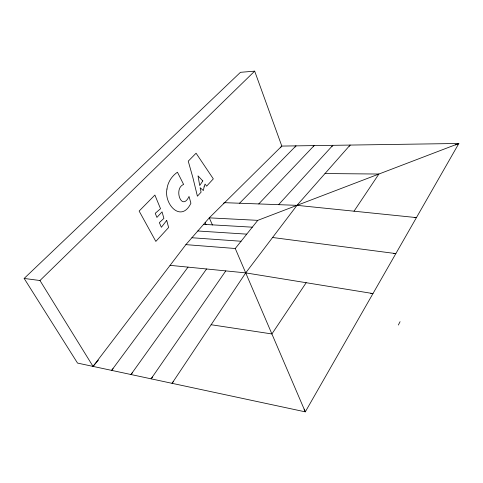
<?xml version="1.0" encoding="UTF-8"?>
<svg xmlns="http://www.w3.org/2000/svg" width="483" height="483" viewBox="0 0 483 483"><rect width="100%" height="100%" fill="white"/><g stroke="black" fill="none" stroke-linecap="round" stroke-linejoin="round"><path stroke-width="0.72" d="M398.342 325.023L400.069 321.684M306.18 282.712L271.899 333.946L211.125 324.739M354.027 211.192L378.883 174.037L325.005 173.548M225.784 270.897L151.094 378.829L152.477 377.048M206.561 268.977L130.971 374.524L132.378 372.767M188.008 267.129L111.633 370.383L113.076 368.644M173.403 381.516L172.057 383.321L245.714 272.883L296.991 205.341L350.097 145.069L349.197 146.277M24.15 278.443L39.974 280.52L93.038 366.398L185.889 244.633L209.272 217.851L281.812 146.077L458.85 143.469L305.298 411.854L77.522 363.077L24.15 278.443L240.462 72.317L254.674 71.146L281.812 146.077L280.339 147.792M331.924 146.512L332.841 145.323L278.606 204.665M185.889 244.633L235.263 248.504L257.771 220.351L458.85 143.469L455.391 144.972M313.195 146.766L314.137 145.6L258.743 203.935M295.041 147.025L296.007 145.866L239.562 203.228M93.038 366.398L98.405 360.131M39.974 280.52L254.674 71.146M223.261 203.319L224.589 202.679L296.991 205.341L416.443 217.598L414.203 217.501M257.771 220.351L209.272 217.851L212.466 225.03M203.591 224.354L252.313 227.179M197.807 230.989L246.741 234.146M191.908 237.745L241.059 241.252M393.585 253.43L395.843 253.593L272.575 237.503M170.088 265.342L245.714 272.883L372.979 293.567L370.751 293.332M205.148 222.711L206.024 224.655M304.115 409.095L305.298 411.854L235.263 248.504M166.967 189.046C163.749 204.092 181.161 223.394 190.918 203.24L189.028 196.454C181.705 212.146 173.222 188.412 183.625 184.452L177.442 172.208C171.815 176.054 167.788 182.236 166.967 189.046M204.128 186.818L203.343 190.544L200.119 187.7L201.085 192.174L197.402 196.183L192.85 177.478L188.249 161.171L196.074 153.22L213.323 178.861L206.621 186.148L205.046 184.083L204.128 186.818M202.812 180.938L199.708 185.502L198.024 175.884L202.812 180.938M166.713 220.417L161.376 227.276L159.336 222.645L163.9 218.394L162.046 211.868L156.921 217.416L155.236 213.293L160.531 208.716L154.892 195.06L139.134 211.059L155.84 241.409L168.615 227.505L166.713 220.417"/></g></svg>
